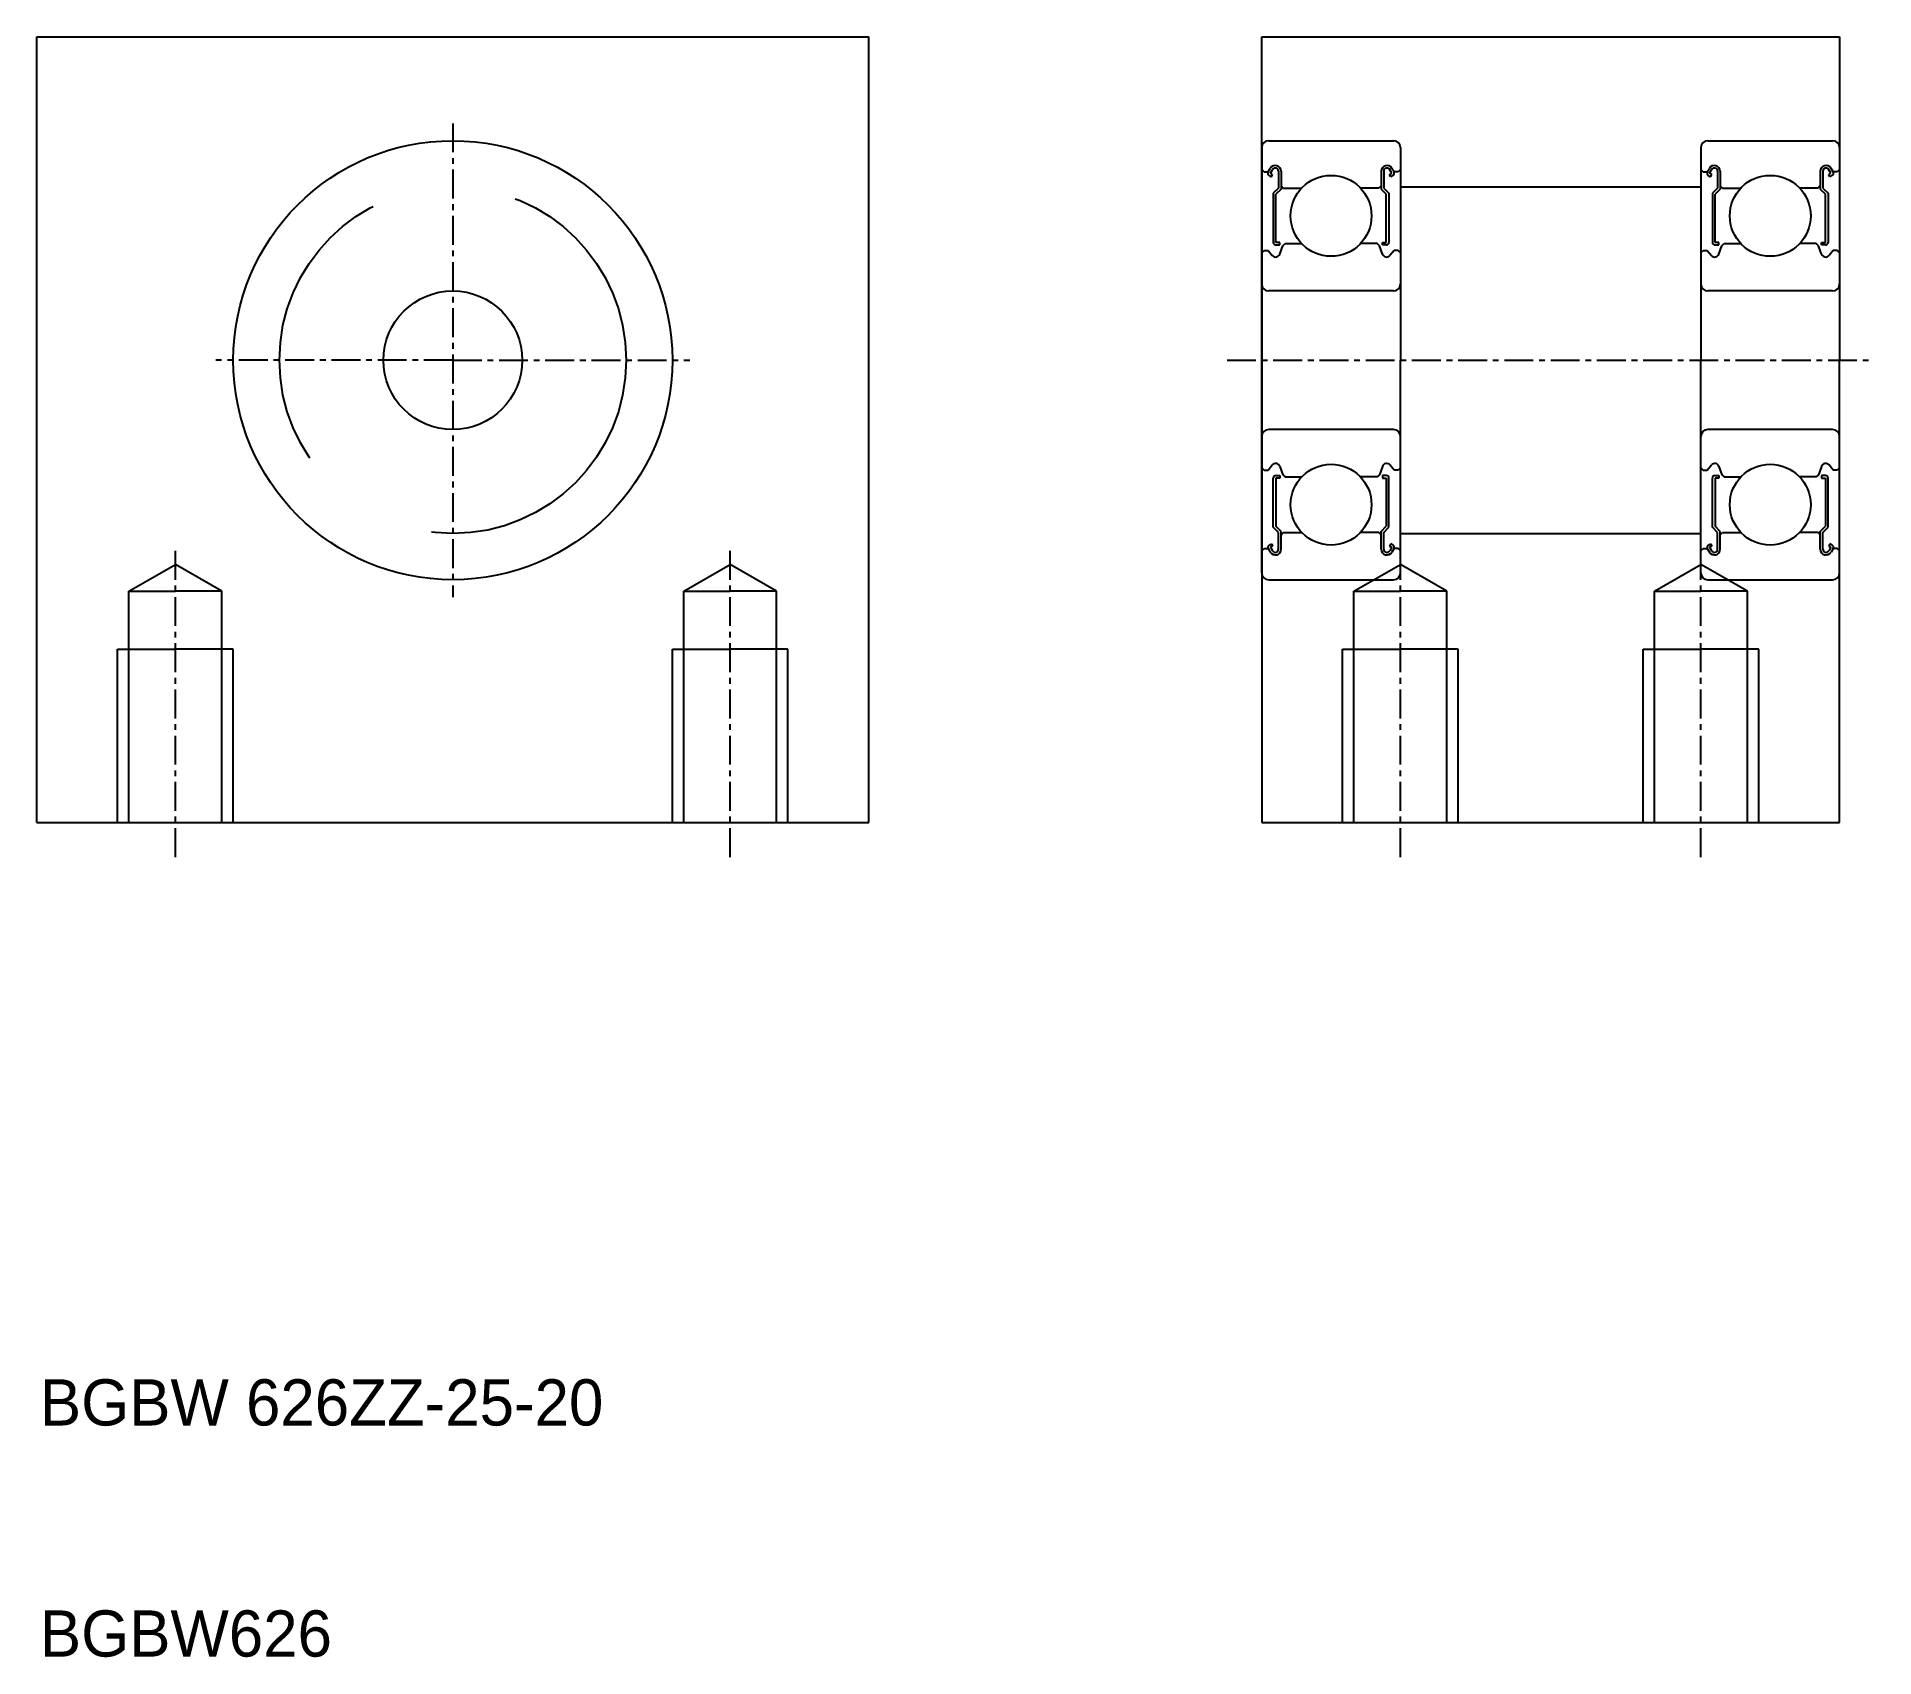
# Model space of a CAD drawing. Extents: x 96.2 to 175.7, y 56.5 to 126.6.
import ezdxf

# ---------------------------------------------------------------- set-up
doc = ezdxf.new("R2010")
doc.units = 0
doc.linetypes.add('CENTER', pattern=[2, 1.25, -0.25, 0.25, -0.25])
doc.linetypes.add('DASHED', pattern=[19.05, 12.7, -6.35])
doc.layers.get('0').update_dxf_attribs({"linetype": 'CONTINUOUS'})
doc.layers.add('CENTER', color=1, linetype='CENTER')

msp = doc.modelspace()

# ---------------------------------------------------------------- linework, layer by layer
for p, q in [((96.167, 92.616), (96.167, 126.616)), ((96.167, 126.616), (132.167, 126.616)), ((132.167, 92.616), (132.167, 126.616)), ((149.167, 112.616), (149.167, 126.616)), ((149.167, 126.616), (174.167, 126.616)), ((174.167, 126.616), (174.167, 112.616)), ((149.167, 121.816), (149.167, 112.616)), ((149.467, 122.116), (154.867, 122.116)), ((155.167, 121.816), (155.167, 112.616)), ((168.167, 121.816), (168.167, 112.616)), ((168.467, 122.116), (173.867, 122.116)), ((174.167, 121.816), (174.167, 112.616)), ((149.167, 120.866), (149.267, 120.766)), ((149.445, 120.766), (149.535, 120.919)), ((149.541, 120.71), (149.632, 120.863)), ((154.793, 120.71), (154.702, 120.863)), ((154.889, 120.766), (154.798, 120.919)), ((155.167, 120.866), (155.067, 120.766)), ((168.167, 120.866), (168.267, 120.766)), ((168.445, 120.766), (168.535, 120.919)), ((168.541, 120.71), (168.632, 120.863)), ((173.793, 120.71), (173.702, 120.863)), ((173.889, 120.766), (173.798, 120.919)), ((174.167, 120.866), (174.067, 120.766)), ((149.267, 120.766), (149.445, 120.766)), ((149.485, 120.614), (149.582, 120.558)), ((149.637, 120.654), (149.541, 120.71)), ((149.582, 120.558), (149.637, 120.654)), ((149.889, 120.066), (149.667, 119.843)), ((149.889, 120.794), (149.889, 120.066)), ((150, 120.794), (150, 120.019)), ((150, 120.166), (150.1, 120.066)), ((150.1, 120.066), (150.893, 120.066)), ((154.234, 120.066), (153.441, 120.066)), ((154.334, 120.166), (154.234, 120.066)), ((154.334, 120.794), (154.334, 120.019)), ((154.445, 120.794), (154.445, 120.066)), ((154.445, 120.066), (154.667, 119.843)), ((154.697, 120.654), (154.793, 120.71)), ((154.752, 120.558), (154.697, 120.654)), ((154.848, 120.614), (154.752, 120.558)), ((155.067, 120.766), (154.889, 120.766)), ((168.267, 120.766), (168.445, 120.766)), ((168.485, 120.614), (168.582, 120.558)), ((168.637, 120.654), (168.541, 120.71)), ((168.582, 120.558), (168.637, 120.654)), ((168.889, 120.066), (168.667, 119.843)), ((168.889, 120.794), (168.889, 120.066)), ((169, 120.794), (169, 120.019)), ((169, 120.166), (169.1, 120.066)), ((169.1, 120.066), (169.893, 120.066)), ((173.234, 120.066), (172.441, 120.066)), ((173.334, 120.166), (173.234, 120.066)), ((173.334, 120.794), (173.334, 120.019)), ((173.445, 120.794), (173.445, 120.066)), ((173.445, 120.066), (173.667, 119.843)), ((173.697, 120.654), (173.793, 120.71)), ((173.752, 120.558), (173.697, 120.654)), ((173.848, 120.614), (173.752, 120.558)), ((174.067, 120.766), (173.889, 120.766)), ((149.667, 119.843), (149.667, 117.717)), ((150, 120.019), (149.778, 119.797)), ((149.778, 117.717), (149.778, 119.797)), ((154.334, 120.019), (154.556, 119.797)), ((154.556, 117.717), (154.556, 119.797)), ((154.667, 119.843), (154.667, 117.717)), ((155.167, 119.516), (155.167, 119.516)), ((168.667, 119.843), (168.667, 117.717)), ((169, 120.019), (168.778, 119.797)), ((168.778, 117.717), (168.778, 119.797)), ((173.334, 120.019), (173.556, 119.797)), ((173.556, 117.717), (173.556, 119.797)), ((173.667, 119.843), (173.667, 117.717)), ((174.167, 119.516), (174.167, 119.516)), ((149.945, 117.717), (149.778, 117.717)), ((149.945, 117.606), (149.945, 117.717)), ((150.075, 117.572), (150.175, 117.666)), ((150.175, 117.666), (150.893, 117.666)), ((154.159, 117.666), (153.441, 117.666)), ((154.259, 117.572), (154.159, 117.666)), ((154.389, 117.717), (154.556, 117.717)), ((154.389, 117.606), (154.389, 117.717)), ((168.945, 117.717), (168.778, 117.717)), ((168.945, 117.606), (168.945, 117.717)), ((169.075, 117.572), (169.175, 117.666)), ((169.175, 117.666), (169.893, 117.666)), ((173.159, 117.666), (172.441, 117.666)), ((173.259, 117.572), (173.159, 117.666)), ((173.389, 117.606), (173.389, 117.717)), ((173.389, 117.717), (173.556, 117.717)), ((149.167, 117.266), (149.267, 117.366)), ((149.267, 117.366), (149.445, 117.366)), ((149.445, 117.366), (149.624, 117.147)), ((149.778, 117.606), (149.945, 117.606)), ((149.945, 117.213), (150.075, 117.572)), ((154.389, 117.213), (154.259, 117.572)), ((154.556, 117.606), (154.389, 117.606)), ((154.889, 117.366), (154.71, 117.147)), ((155.067, 117.366), (154.889, 117.366)), ((155.167, 117.266), (155.067, 117.366)), ((155.167, 117.216), (155.167, 117.216)), ((168.167, 117.266), (168.267, 117.366)), ((168.267, 117.366), (168.445, 117.366)), ((168.445, 117.366), (168.624, 117.147)), ((168.778, 117.606), (168.945, 117.606)), ((168.945, 117.213), (169.075, 117.572)), ((173.389, 117.213), (173.259, 117.572)), ((173.556, 117.606), (173.389, 117.606)), ((173.889, 117.366), (173.71, 117.147)), ((174.067, 117.366), (173.889, 117.366)), ((174.167, 117.266), (174.067, 117.366)), ((174.167, 117.216), (174.167, 117.216)), ((154.867, 115.616), (149.467, 115.616)), ((173.867, 115.616), (168.467, 115.616)), ((149.167, 112.616), (149.167, 92.616)), ((149.167, 103.416), (149.167, 112.616)), ((155.167, 103.416), (155.167, 112.616)), ((168.167, 103.416), (168.167, 112.616)), ((174.167, 92.616), (174.167, 112.616)), ((174.167, 103.416), (174.167, 112.616)), ((154.867, 109.616), (149.467, 109.616)), ((173.867, 109.616), (168.467, 109.616)), ((149.167, 107.966), (149.267, 107.866)), ((149.267, 107.866), (149.445, 107.866)), ((149.445, 107.866), (149.624, 108.084)), ((149.667, 105.388), (149.667, 107.514)), ((149.778, 107.626), (149.945, 107.626)), ((149.945, 107.514), (149.778, 107.514)), ((149.778, 107.514), (149.778, 105.434)), ((149.945, 108.018), (150.075, 107.659)), ((149.945, 107.626), (149.945, 107.514)), ((150.075, 107.659), (150.175, 107.566)), ((150.175, 107.566), (150.893, 107.566)), ((154.159, 107.566), (153.441, 107.566)), ((154.259, 107.659), (154.159, 107.566)), ((154.389, 108.018), (154.259, 107.659)), ((154.556, 107.626), (154.389, 107.626)), ((154.389, 107.626), (154.389, 107.514)), ((154.389, 107.514), (154.556, 107.514)), ((154.556, 107.514), (154.556, 105.434)), ((154.667, 105.388), (154.667, 107.514)), ((154.889, 107.866), (154.71, 108.084)), ((155.067, 107.866), (154.889, 107.866)), ((155.167, 107.966), (155.067, 107.866)), ((168.167, 107.966), (168.267, 107.866)), ((168.267, 107.866), (168.445, 107.866)), ((168.445, 107.866), (168.624, 108.084)), ((168.667, 105.388), (168.667, 107.514)), ((168.778, 107.626), (168.945, 107.626)), ((168.778, 107.514), (168.778, 105.434)), ((168.945, 107.514), (168.778, 107.514)), ((168.945, 108.018), (169.075, 107.659)), ((168.945, 107.626), (168.945, 107.514)), ((169.075, 107.659), (169.175, 107.566)), ((169.175, 107.566), (169.893, 107.566)), ((173.159, 107.566), (172.441, 107.566)), ((173.259, 107.659), (173.159, 107.566)), ((173.389, 108.018), (173.259, 107.659)), ((173.389, 107.626), (173.389, 107.514)), ((173.556, 107.626), (173.389, 107.626)), ((173.389, 107.514), (173.556, 107.514)), ((173.556, 107.514), (173.556, 105.434)), ((173.667, 105.388), (173.667, 107.514)), ((173.889, 107.866), (173.71, 108.084)), ((174.067, 107.866), (173.889, 107.866)), ((174.167, 107.966), (174.067, 107.866)), ((149.889, 105.166), (149.667, 105.388)), ((150, 105.212), (149.778, 105.434)), ((149.889, 104.437), (149.889, 105.166)), ((150, 104.437), (150, 105.212)), ((150, 105.066), (150.1, 105.166)), ((150.1, 105.166), (150.893, 105.166)), ((154.234, 105.166), (153.441, 105.166)), ((154.334, 105.066), (154.234, 105.166)), ((154.334, 105.212), (154.556, 105.434)), ((154.334, 104.437), (154.334, 105.212)), ((154.445, 105.166), (154.667, 105.388)), ((154.445, 104.437), (154.445, 105.166)), ((168.889, 105.166), (168.667, 105.388)), ((169, 105.212), (168.778, 105.434)), ((168.889, 104.437), (168.889, 105.166)), ((169, 104.437), (169, 105.212)), ((169, 105.066), (169.1, 105.166)), ((169.1, 105.166), (169.893, 105.166)), ((173.234, 105.166), (172.441, 105.166)), ((173.334, 105.066), (173.234, 105.166)), ((173.334, 105.212), (173.556, 105.434)), ((173.334, 104.437), (173.334, 105.212)), ((173.445, 105.166), (173.667, 105.388)), ((173.445, 104.437), (173.445, 105.166)), ((149.167, 104.365), (149.267, 104.466)), ((149.267, 104.466), (149.445, 104.466)), ((149.445, 104.466), (149.535, 104.312)), ((149.485, 104.617), (149.582, 104.673)), ((149.637, 104.577), (149.541, 104.521)), ((149.541, 104.521), (149.632, 104.368)), ((149.582, 104.673), (149.637, 104.577)), ((154.752, 104.673), (154.697, 104.577)), ((154.697, 104.577), (154.793, 104.521)), ((154.793, 104.521), (154.702, 104.368)), ((154.848, 104.617), (154.752, 104.673)), ((154.889, 104.466), (154.798, 104.312)), ((155.067, 104.466), (154.889, 104.466)), ((155.167, 104.365), (155.067, 104.466)), ((168.167, 104.365), (168.267, 104.466)), ((168.267, 104.466), (168.445, 104.466)), ((168.445, 104.466), (168.535, 104.312)), ((168.485, 104.617), (168.582, 104.673)), ((168.637, 104.577), (168.541, 104.521)), ((168.541, 104.521), (168.632, 104.368)), ((168.582, 104.673), (168.637, 104.577)), ((173.752, 104.673), (173.697, 104.577)), ((173.697, 104.577), (173.793, 104.521)), ((173.793, 104.521), (173.702, 104.368)), ((173.848, 104.617), (173.752, 104.673)), ((173.889, 104.466), (173.798, 104.312)), ((174.067, 104.466), (173.889, 104.466)), ((174.167, 104.365), (174.067, 104.466)), ((149.467, 103.116), (154.867, 103.116)), ((168.467, 103.116), (173.867, 103.116)), ((96.167, 92.616), (132.167, 92.616)), ((149.167, 92.616), (174.167, 92.616))]:
    msp.add_line(p, q)
at = {"color": 7, "linetype": 'CONTINUOUS'}
for p, q in [((155.167, 120.116), (168.167, 120.116)), ((155.167, 105.116), (168.167, 105.116))]:
    msp.add_line(p, q, dxfattribs=at)
at = {"color": 3, "linetype": 'DASHED'}
for p, q in [((100.157, 102.616), (102.167, 103.776)), ((104.176, 102.616), (102.167, 103.776)), ((124.157, 102.616), (126.167, 103.776)), ((128.176, 102.616), (126.167, 103.776)), ((153.157, 102.616), (155.167, 103.776)), ((157.176, 102.616), (155.167, 103.776)), ((166.157, 102.616), (168.167, 103.776)), ((170.176, 102.616), (168.167, 103.776)), ((100.157, 92.616), (100.157, 102.616)), ((100.157, 102.616), (102.167, 102.616)), ((104.176, 102.616), (102.167, 102.616)), ((104.176, 92.616), (104.176, 102.616)), ((124.157, 92.616), (124.157, 102.616)), ((124.157, 102.616), (126.167, 102.616)), ((128.176, 102.616), (126.167, 102.616)), ((128.176, 92.616), (128.176, 102.616)), ((153.157, 92.616), (153.157, 102.616)), ((153.157, 102.616), (155.167, 102.616)), ((157.176, 102.616), (155.167, 102.616)), ((157.176, 92.616), (157.176, 102.616)), ((166.157, 92.616), (166.157, 102.616)), ((166.157, 102.616), (168.167, 102.616)), ((170.176, 102.616), (168.167, 102.616)), ((170.176, 92.616), (170.176, 102.616)), ((99.667, 92.616), (99.667, 100.116)), ((99.667, 100.116), (102.167, 100.116)), ((104.667, 100.116), (102.167, 100.116)), ((104.667, 92.616), (104.667, 100.116)), ((123.667, 92.616), (123.667, 100.116)), ((123.667, 100.116), (126.167, 100.116)), ((128.667, 100.116), (126.167, 100.116)), ((128.667, 92.616), (128.667, 100.116)), ((152.667, 92.616), (152.667, 100.116)), ((152.667, 100.116), (155.167, 100.116)), ((157.667, 100.116), (155.167, 100.116)), ((157.667, 92.616), (157.667, 100.116)), ((165.667, 92.616), (165.667, 100.116)), ((165.667, 100.116), (168.167, 100.116)), ((170.667, 100.116), (168.167, 100.116)), ((170.667, 92.616), (170.667, 100.116))]:
    msp.add_line(p, q, dxfattribs=at)
for centre, radius in [((114.167, 112.616), 9.5), ((152.167, 118.866), 1.75), ((171.167, 118.866), 1.75), ((114.167, 112.616), 3), ((152.167, 106.366), 1.75), ((171.167, 106.366), 1.75)]:
    msp.add_circle(centre, radius)
msp.add_circle((114.167, 112.616), 7.5, dxfattribs=at)
for centre, radius, start, end in [((149.467, 121.816), 0.3, 90, 180), ((154.867, 121.816), 0.3, 0, 90), ((168.467, 121.816), 0.3, 90, 180), ((173.867, 121.816), 0.3, 0, 90), ((149.751, 120.794), 0.249, 0, 150.00121), ((149.751, 120.794), 0.138, 0, 150.00256), ((154.583, 120.794), 0.249, 29.99879, 180), ((154.583, 120.794), 0.138, 29.99744, 180), ((168.751, 120.794), 0.249, 0, 150.00121), ((168.751, 120.794), 0.138, 0, 150.00256), ((173.583, 120.794), 0.249, 29.99879, 180), ((173.583, 120.794), 0.138, 29.99744, 180), ((149.541, 120.71), 0.111, 149.98707, 240.00905), ((154.793, 120.71), 0.111, 299.99095, 30.01293), ((168.541, 120.71), 0.111, 149.98707, 240.00905), ((173.793, 120.71), 0.111, 299.99095, 30.01293), ((149.778, 117.717), 0.111, 180.00005, 270.00003), ((154.556, 117.717), 0.111, 269.99997, 359.99995), ((168.778, 117.717), 0.111, 180.00005, 270.00003), ((173.556, 117.717), 0.111, 269.99997, 359.99995), ((149.766, 117.267), 0.186, 220.0002, 343.15268), ((154.568, 117.267), 0.186, 196.84732, 319.9998), ((168.766, 117.267), 0.186, 220.0002, 343.15268), ((173.568, 117.267), 0.186, 196.84732, 319.9998), ((149.467, 115.916), 0.3, 180, 270), ((154.867, 115.916), 0.3, 270, 0), ((168.467, 115.916), 0.3, 180, 270), ((173.867, 115.916), 0.3, 270, 0), ((149.467, 109.316), 0.3, 90, 180), ((154.867, 109.316), 0.3, 0, 90), ((168.467, 109.316), 0.3, 90, 180), ((173.867, 109.316), 0.3, 0, 90), ((149.766, 107.964), 0.186, 16.84732, 139.9998), ((154.568, 107.964), 0.186, 40.0002, 163.15268), ((168.766, 107.964), 0.186, 16.84732, 139.9998), ((173.568, 107.964), 0.186, 40.0002, 163.15268), ((149.778, 107.514), 0.111, 89.99997, 179.99995), ((154.556, 107.514), 0.111, 0.00005, 90.00003), ((168.778, 107.514), 0.111, 89.99997, 179.99995), ((173.556, 107.514), 0.111, 0.00005, 90.00003), ((149.541, 104.521), 0.111, 119.99095, 210.01293), ((149.751, 104.437), 0.249, 209.99879, 0), ((149.751, 104.437), 0.138, 209.99744, 0), ((154.583, 104.437), 0.249, 180, 330.00121), ((154.583, 104.437), 0.138, 180, 330.00256), ((154.793, 104.521), 0.111, 329.98707, 60.00905), ((168.541, 104.521), 0.111, 119.99095, 210.01293), ((168.751, 104.437), 0.249, 209.99879, 0), ((168.751, 104.437), 0.138, 209.99744, 0), ((173.583, 104.437), 0.249, 180, 330.00121), ((173.583, 104.437), 0.138, 180, 330.00256), ((173.793, 104.521), 0.111, 329.98707, 60.00905), ((149.467, 103.416), 0.3, 180, 270), ((154.867, 103.416), 0.3, 270, 0), ((168.467, 103.416), 0.3, 180, 270), ((173.867, 103.416), 0.3, 270, 0)]:
    msp.add_arc(centre, radius, start, end)
at = {"layer": 'CENTER', "color": 1, "linetype": 'CENTER'}
for p, q in [((114.167, 122.866), (114.167, 102.366)), ((114.167, 112.616), (103.917, 112.616)), ((114.167, 112.616), (124.417, 112.616)), ((147.667, 112.616), (175.667, 112.616)), ((102.167, 91.116), (102.167, 104.526)), ((126.167, 91.116), (126.167, 104.526)), ((155.167, 91.116), (155.167, 104.526)), ((168.167, 91.116), (168.167, 104.526))]:
    msp.add_line(p, q, dxfattribs=at)

# ---------------------------------------------------------------- texts
for s, p in [('BGBW 626ZZ-25-20', (96.305, 66.516)), ('BGBW626', (96.305, 56.516))]:
    msp.add_text(s, height=2).set_placement(p)

doc.saveas('drawing.dxf')
